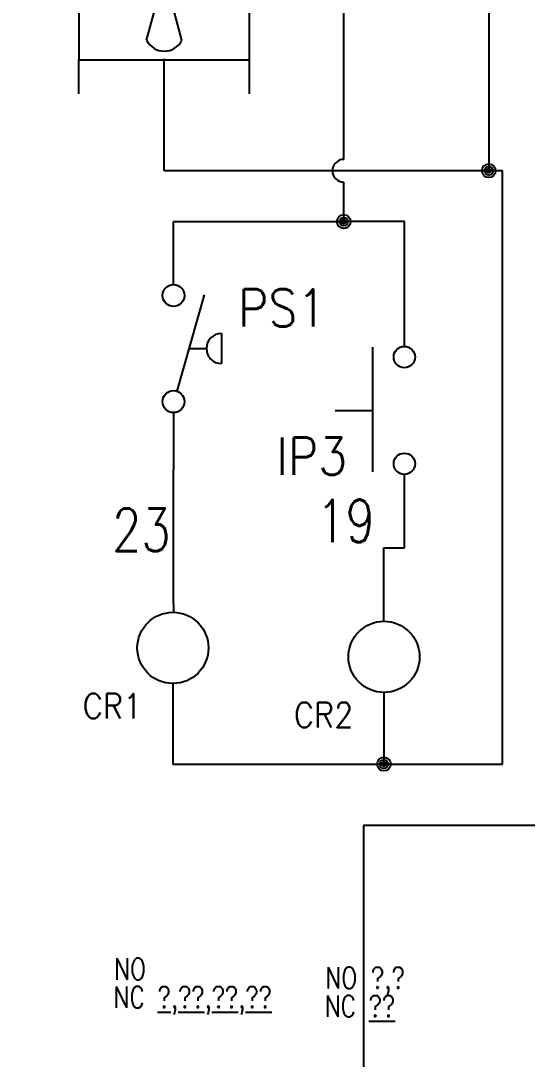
# Model space of a CAD drawing. Header units: millimetres. Extents: x 123.5 to 144.3, y 105.4 to 121.6.
# Drawn here: x 137.609 to 139.834, y 111.019 to 115.579 of the extents above; entities that cross this region are included whole.
import ezdxf
from ezdxf.enums import TextEntityAlignment as Align

# ---------------------------------------------------------------- set-up
doc = ezdxf.new("R2010")
doc.units = ezdxf.units.MM
for name, color, linetype in [('MISC', 7, 'Continuous'), ('SYMS', 7, 'Continuous'), ('TAGS', 250, 'Continuous'), ('WIREFIXED', 7, 'Continuous'), ('WIRES', 7, 'Continuous'), ('XREF', 7, 'Continuous')]:
    doc.layers.add(name, color=color, linetype=linetype)
doc.styles.add('WD', font='romans.shx')

# ---------------------------------------------------------------- blocks, each defined once
blk = doc.blocks.new('HM1_AXIAL_FLOW_FAN1')
for p, q in [((-0.5, 0.5), (-0.5, 0.7)), ((0.5, 0.5), (0.5, 0.7)), ((-0.5, 0.5), (0.5, 0.5)), ((-0.5, 0.5), (-0.5, -0.5)), ((0.5, -0.5), (0.5, 0.5)), ((-0.1035, -0.3864), (0.1035, 0.3864)), ((0.1035, -0.3864), (-0.1035, 0.3864)), ((0, 0), (0.75, 0)), ((-0.5, -0.5), (0.5, -0.5)), ((-0.5, -0.7), (-0.5, -0.5)), ((0.5, -0.7), (0.5, -0.5))]:
    blk.add_line(p, q)
for centre, start, end in [((0, 0.3333), 27.1247, 152.8753), ((0, -0.3333), 207.1247, 332.8753)]:
    blk.add_arc(centre, 0.1163, start, end)
at = {"style": 'WD'}
for tag, height, p in [('INST', 0.125, (-0.6584, 0.9141)), ('LOC', 0.125, (-0.6599, 0.7377)), ('TAG1', 0.125, (-0.6584, 0.5443)), ('TERM01', 0.0625, (-0.5105, 0.0158))]:
    blk.add_attdef(tag, text='', height=height, dxfattribs=at).set_placement(p, align=Align.RIGHT)
for tag, p, height in [('TERM04', (0.0085, 0.5105), 0.0625), ('X2TERM04', (0, 0.5), 0.005), ('TERM03', (0.5108, 0.0122), 0.0625), ('X4TERM01', (-0.5, 0), 0.01), ('X1TERM03', (0.5, 0), 0.005), ('RATING1', (0.5488, -0.2366), 0.125), ('DESC1', (0.5488, -0.4531), 0.125), ('X8TERM02', (0, -0.5), 0.005), ('TERM02', (0.0022, -0.5726), 0.0625), ('DESC2', (0.5488, -0.6371), 0.125), ('DESC3', (0.5488, -0.827), 0.125), ('WDTAGALT', (0.5689, -1.0055), 0.125)]:
    blk.add_attdef(tag, p, '', height=height, dxfattribs=at)
blk.add_attdef('XREF', text='', height=0.0625, rotation=0.0625, dxfattribs=at).set_placement((0.7262, 0.5576), align=Align.TOP_CENTER)
at = {"style": 'WD', "flags": 1}
for tag, p in [('FAMILY', (-0.5868, -0.2776)), ('CAT', (-0.5868, -0.3218)), ('MFG', (-0.5851, -0.3534)), ('WDTYPE', (-0.572, -0.4187)), ('ASSYCODE', (-0.557, -0.3825))]:
    blk.add_attdef(tag, text='', height=0.01, dxfattribs=at).set_placement(p, align=Align.CENTER)
blk = doc.blocks.new('VCR1')
blk.add_circle((0, 0), 0.1562)
at = {"linetype": 'Continuous', "style": 'WD', "flags": 8}
blk.add_attdef('TERM01', text='', height=0.0625, dxfattribs=at).set_placement((-0.0312, 0.1812), align=Align.RIGHT)
at = {"style": 'WD', "width": 0.7}
for tag, p in [('INST', (0.2812, 0.2504)), ('LOC', (0.2812, 0.1656))]:
    blk.add_attdef(tag, text='', height=0.0625, dxfattribs=at).set_placement(p, align=Align.TOP_LEFT)
at = {"color": 7, "style": 'WD', "flags": 1}
for tag, p in [('X2TERM01', (0, 0.1562)), ('X8TERM02', (0, -0.1562))]:
    blk.add_attdef(tag, p, '', height=0.0109, dxfattribs=at)
at = {"style": 'WD', "width": 0.9}
for tag, p in [('TAG1', (0.2, -0.0472)), ('DESC1', (-0.256, -1.0041)), ('DESC2', (-0.256, -1.1469)), ('DESC3', (-0.256, -1.2897))]:
    blk.add_attdef(tag, p, '', height=0.1094, dxfattribs=at)
at = {"style": 'WD', "flags": 9}
blk.add_attdef('FAMILY', text='', height=0.01, dxfattribs=at).set_placement((-0.2191, -0.0659), align=Align.CENTER)
at = {"linetype": 'Continuous', "style": 'WD', "flags": 9}
for tag, p in [('CAT', (-0.2211, -0.0835)), ('MFG', (-0.2211, -0.0986))]:
    blk.add_attdef(tag, text='', height=0.01, dxfattribs=at).set_placement(p, align=Align.MIDDLE)
blk.add_attdef('ASSYCODE', text='', height=0.01, dxfattribs=at).set_placement((-0.2229, -0.1181), align=Align.CENTER)
at = {"linetype": 'Continuous', "style": 'WD', "flags": 8}
blk.add_attdef('TERM02', text='', height=0.0625, dxfattribs=at).set_placement((-0.0312, -0.1781), align=Align.TOP_RIGHT)
at = {"style": 'WD', "width": 0.8, "flags": 8}
for tag, p in [('NO', (-0.2587, -1.4569)), ('XREFNO', (-0.0569, -1.4569)), ('NC', (-0.2613, -1.5806)), ('XREFNC', (-0.067, -1.5806))]:
    blk.add_attdef(tag, p, '', height=0.0938, dxfattribs=at)
blk = doc.blocks.new('WDDOT')
for radius in [0.03, 0.0187, 0.00929]:
    blk.add_circle((0, 0), radius)
blk = doc.blocks.new('VPS11')
at = {"linetype": 'Continuous'}
blk.add_line((0.0103, -0.1248), (0.0908, 0.157), dxfattribs=at)
for p, q in [((0.1406, 0.0442), (0.1406, -0.0442)), ((0.046, 0), (0.0956, 0))]:
    blk.add_line(p, q)
for centre in [(0, 0.1553), (0, -0.1553)]:
    blk.add_circle(centre, 0.0322)
blk.add_arc((0.1406, 0), 0.0442, 90, 270)
at = {"style": 'WD'}
for tag, p, height, width in [('INST', (0.2812, 0.2879), 0.0625, 0.7), ('LOC', (0.2812, 0.2031), 0.0625, 0.7), ('TAG1', (0.1894, 0.0644), 0.1094, 0.9), ('XREF', (0.1912, -0.0275), 0.0625, 0.7), ('DESC1', (0.1912, -0.117), 0.0625, 0.7), ('DESC2', (0.1912, -0.2018), 0.0625, 0.7), ('RATING1', (0.1875, -0.2812), 0.0625, 0.7), ('WDTAGALT', (0.1875, -0.3594), 0.0625, 0.7)]:
    blk.add_attdef(tag, p, '', height=height, dxfattribs=dict(at, width=width))
at = {"linetype": 'Continuous', "style": 'WD'}
for tag, height, flags, p in [('TERM01', 0.0625, 8, (-0.055, 0.2066)), ('MFG', 0.01, 9, (-0.0796, -0.0881)), ('CAT', 0.01, 9, (-0.0796, -0.0731))]:
    blk.add_attdef(tag, text='', height=height, dxfattribs=dict(at, flags=flags)).set_placement(p, align=Align.RIGHT)
at = {"color": 7, "style": 'WD', "flags": 1}
for tag, p in [('X2TERM01', (0, 0.1875)), ('X8TERM02', (0, -0.1875))]:
    blk.add_attdef(tag, p, '', height=0.0109, dxfattribs=at)
at = {"color": 7, "style": 'WD'}
for tag, p in [('X4LINK', (-0.0781, 0)), ('X1LINK', (0.1875, 0))]:
    blk.add_attdef(tag, p, '', height=0.01, dxfattribs=at)
at = {"style": 'WD'}
for tag, flags, p in [('FAMILY', 9, (-0.0796, -0.0365)), ('CONTACT', 1, (-0.0796, -0.0531))]:
    blk.add_attdef(tag, text='', height=0.01, dxfattribs=dict(at, flags=flags)).set_placement(p, align=Align.RIGHT)
at = {"linetype": 'Continuous', "style": 'WD', "flags": 9}
blk.add_attdef('ASSYCODE', text='', height=0.01, dxfattribs=at).set_placement((-0.0938, -0.1094), align=Align.CENTER)
at = {"linetype": 'Continuous', "style": 'WD', "flags": 8}
blk.add_attdef('TERM02', text='', height=0.0625, dxfattribs=at).set_placement((-0.0407, -0.2134), align=Align.TOP_RIGHT)
blk = doc.blocks.new('WD_WNV')
at = {"style": 'WD', "flags": 1}
for tag, p in [('W01USER', (-0.0625, 0.0938)), ('W02USER', (-0.0625, 0.0859)), ('W03USER', (-0.0625, 0.0781)), ('W04USER', (-0.0625, 0.0703)), ('W05USER', (-0.0625, 0.0625)), ('W06USER', (-0.0625, 0.0547)), ('W07USER', (-0.0625, 0.0469)), ('W08USER', (-0.0625, 0.0391)), ('W09USER', (-0.0625, 0.0312)), ('W10USER', (-0.0625, 0.0234))]:
    blk.add_attdef(tag, text='', height=0.005, dxfattribs=at).set_placement(p, align=Align.CENTER)
at = {"linetype": 'Continuous', "style": 'WD', "width": 0.8}
blk.add_attdef('WIRENO', text='', height=0.125, dxfattribs=at).set_placement((-0.05, 0), align=Align.MIDDLE_RIGHT)
blk = doc.blocks.new('VPB11')
for p, q in [((-0.0938, 0.1849), (-0.0938, -0.1801)), ((-0.2022, 0), (-0.0938, 0))]:
    blk.add_line(p, q)
for centre in [(0, 0.1562), (0, -0.1562)]:
    blk.add_circle(centre, 0.0312)
at = {"style": 'WD'}
for tag, p, height, width in [('INST', (0.2188, 0.2879), 0.0625, 0.7), ('LOC', (0.2188, 0.2031), 0.0625, 0.7), ('TAG1', (0.1269, 0.0644), 0.1094, 0.9), ('XREF', (0.1287, -0.0275), 0.0625, 0.7), ('DESC1', (0.1287, -0.117), 0.0625, 0.7), ('DESC2', (0.1287, -0.2018), 0.0625, 0.7)]:
    blk.add_attdef(tag, p, '', height=height, dxfattribs=dict(at, width=width))
at = {"linetype": 'Continuous', "style": 'WD'}
for tag, height, flags, p in [('TERM01', 0.0625, 8, (-0.055, 0.2066)), ('MFG', 0.01, 9, (-0.1421, -0.0881)), ('CAT', 0.01, 9, (-0.1421, -0.0731))]:
    blk.add_attdef(tag, text='', height=height, dxfattribs=dict(at, flags=flags)).set_placement(p, align=Align.RIGHT)
at = {"color": 7, "style": 'WD', "flags": 1}
for tag, p in [('X2TERM01', (0, 0.1875)), ('X8TERM02', (0, -0.1875))]:
    blk.add_attdef(tag, p, '', height=0.0109, dxfattribs=at)
at = {"color": 7, "style": 'WD'}
for tag, p in [('X4LINK', (-0.2656, 0)), ('X1LINK', (0, 0))]:
    blk.add_attdef(tag, p, '', height=0.01, dxfattribs=at)
at = {"style": 'WD'}
for tag, flags, p in [('FAMILY', 9, (-0.1421, -0.0365)), ('CONTACT', 1, (-0.1421, -0.0531))]:
    blk.add_attdef(tag, text='', height=0.01, dxfattribs=dict(at, flags=flags)).set_placement(p, align=Align.RIGHT)
at = {"linetype": 'Continuous', "style": 'WD', "flags": 9}
blk.add_attdef('ASSYCODE', text='', height=0.01, dxfattribs=at).set_placement((-0.1551, -0.1064), align=Align.CENTER)
at = {"linetype": 'Continuous', "style": 'WD', "flags": 8}
blk.add_attdef('TERM02', text='', height=0.0625, dxfattribs=at).set_placement((-0.0407, -0.2134), align=Align.TOP_RIGHT)

msp = doc.modelspace()

# ---------------------------------------------------------------- linework, layer by layer
at = {"layer": 'WIRES'}
for p, q in [((139.6646, 118.2457), (139.6646, 115.1994)), ((139.0275, 114.9698), (139.0275, 115.7826)), ((138.2391, 114.9198), (138.2391, 115.4076)), ((139.6646, 115.1994), (139.6646, 114.9198)), ((139.6646, 114.9198), (138.2391, 114.9198)), ((139.7256, 114.9198), (139.6646, 114.9198)), ((139.7256, 112.3145), (139.7256, 114.9198)), ((139.0275, 114.6967), (139.0275, 114.8698)), ((138.279, 114.6967), (139.0275, 114.6967)), ((138.279, 114.4207), (138.279, 114.6967)), ((139.2939, 114.6967), (139.0275, 114.6967)), ((139.2939, 114.1488), (139.2939, 114.6967)), ((138.2797, 113.8582), (138.2797, 113.6082)), ((138.2797, 113.0186), (138.2797, 113.6082)), ((139.2939, 113.2641), (139.2939, 113.5863)), ((139.2043, 112.9418), (139.2043, 113.2641)), ((139.2043, 113.2641), (139.2939, 113.2641)), ((138.279, 113.0186), (138.279, 112.9811)), ((138.2769, 112.6686), (138.2769, 112.3145)), ((139.2043, 112.6293), (139.2043, 112.3145)), ((138.2769, 112.3145), (139.3711, 112.3145)), ((139.3711, 112.3145), (139.7256, 112.3145)), ((140.5438, 112.0452), (139.1149, 112.0452)), ((139.1149, 112.0452), (139.1149, 110.3904))]:
    msp.add_line(p, q, dxfattribs=at)
msp.add_arc((139.0275, 114.9198), 0.05, 90, 270, dxfattribs=at)

# ---------------------------------------------------------------- block references
at = {"layer": 'SYMS'}
ref = msp.add_blockref('HM1_AXIAL_FLOW_FAN1', (138.2391, 115.7826), dxfattribs=dict(at, xscale=0.75, yscale=0.75, zscale=0.75))
ref.add_attrib('TAG1', 'F1', dxfattribs={"layer": 'TAGS', "height": 0.09375, "style": 'WD'}).set_placement((137.7453, 116.1908), align=Align.RIGHT)
ref.add_attrib('X4TERM01', '8', (137.8641, 115.7826), dxfattribs={"layer": 'MISC', "height": 0.0075, "style": 'WD'})
ref.add_attrib('X1TERM03', '10', (138.6141, 115.7826), dxfattribs={"layer": 'MISC', "height": 0.00375, "style": 'WD'})
ref.add_attrib('X8TERM02', '9', (138.2391, 115.4076), dxfattribs={"layer": 'MISC', "height": 0.00375, "style": 'WD'})
for p in [(139.6646, 114.9198), (139.0275, 114.6967), (139.2043, 112.3145)]:
    msp.add_blockref('WDDOT', p, dxfattribs=at)
ref = msp.add_blockref('VPS11', (138.2797, 114.1394), dxfattribs=dict(at, xscale=1.5, yscale=1.5, zscale=1.5))
ref.add_attrib('TAG1', 'PS1', (138.5638, 114.236), dxfattribs={"layer": 'TAGS', "height": 0.16406, "style": 'WD', "width": 0.9})
ref = msp.add_blockref('VPB11', (139.2939, 113.8676), dxfattribs=dict(at, xscale=1.5, yscale=1.5, zscale=1.5))
ref.add_attrib('TAG1', 'IP3', (138.7323, 113.5845), dxfattribs={"layer": 'TAGS', "height": 0.16406, "style": 'WD', "width": 0.9})
ref = msp.add_blockref('VCR1', (138.2769, 112.8249), dxfattribs=at)
ref.add_attrib('XREFNC', '%%u?%%u,%%u??%%u,%%u??%%u,%%u??%%u', (138.2099, 111.2443), dxfattribs={"layer": 'XREF', "height": 0.09375, "style": 'WD', "width": 0.8, "flags": 8})
ref.add_attrib('NO', 'NO', (138.0182, 111.368), dxfattribs={"layer": 'MISC', "height": 0.09375, "style": 'WD', "width": 0.8, "flags": 8})
ref.add_attrib('NC', 'NC', (138.0156, 111.2443), dxfattribs={"layer": 'MISC', "height": 0.09375, "style": 'WD', "width": 0.8, "flags": 8})
ref.add_attrib('TAG1', 'CR1', (137.8809, 112.5152), dxfattribs={"layer": 'TAGS', "height": 0.10938, "style": 'WD', "width": 0.9})
ref = msp.add_blockref('VCR1', (139.2043, 112.7856), dxfattribs=at)
ref.add_attrib('XREFNO', '?,?', (139.1474, 111.3287), dxfattribs={"layer": 'XREF', "height": 0.09375, "style": 'WD', "width": 0.8, "flags": 8})
ref.add_attrib('XREFNC', '%%u??%%u', (139.1373, 111.205), dxfattribs={"layer": 'XREF', "height": 0.09375, "style": 'WD', "width": 0.8, "flags": 8})
ref.add_attrib('NO', 'NO', (138.9456, 111.3287), dxfattribs={"layer": 'MISC', "height": 0.09375, "style": 'WD', "width": 0.8, "flags": 8})
ref.add_attrib('NC', 'NC', (138.943, 111.205), dxfattribs={"layer": 'MISC', "height": 0.09375, "style": 'WD', "width": 0.8, "flags": 8})
ref.add_attrib('TAG1', 'CR2', (138.8083, 112.4759), dxfattribs={"layer": 'TAGS', "height": 0.10938, "style": 'WD', "width": 0.9})
at = {"layer": 'WIREFIXED'}
ref = msp.add_blockref('WD_WNV', (139.4153, 113.4684), dxfattribs=dict(at, xscale=1.5, yscale=1.5, zscale=1.5))
ref.add_attrib('WIRENOF', '19', dxfattribs={"linetype": 'Continuous', "height": 0.1875, "style": 'WD', "width": 0.8}).set_placement((139.1643, 113.3826), align=Align.MIDDLE_RIGHT)
ref = msp.add_blockref('WD_WNV', (138.4329, 113.399), dxfattribs=dict(at, xscale=1.5, yscale=1.5, zscale=1.5))
ref.add_attrib('WIRENOF', '23', dxfattribs={"linetype": 'Continuous', "height": 0.1875, "style": 'WD', "width": 0.8}).set_placement((138.267, 113.3437), align=Align.MIDDLE_RIGHT)

doc.saveas('drawing.dxf')
